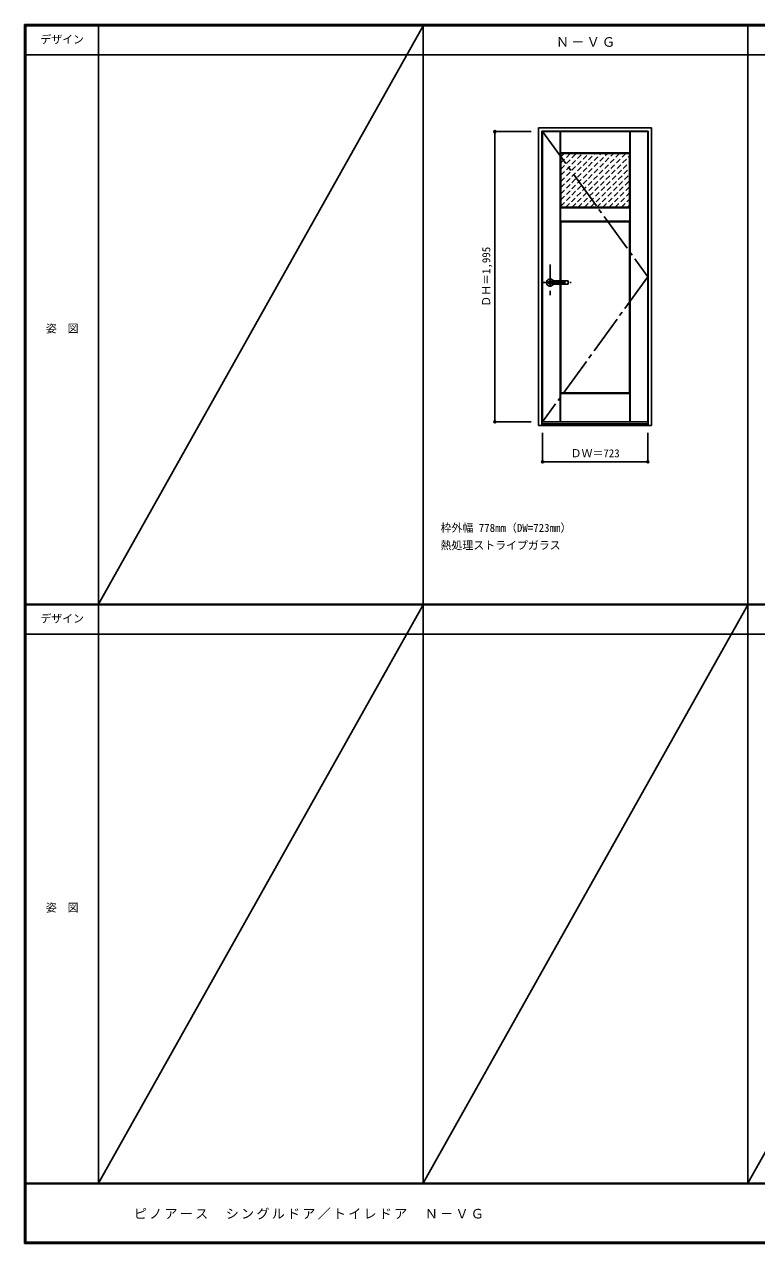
# Model space of a CAD drawing. Units: millimetres, scale not verified. Extents: x -6000 to 5700, y -4307 to 4175.
# Drawn here: x -6000 to -966, y -4205 to 4175 of the extents above; entities that cross this region are included whole.
import ezdxf
from ezdxf.enums import TextEntityAlignment as Align

# ---------------------------------------------------------------- set-up
doc = ezdxf.new("R2010")
doc.units = ezdxf.units.MM
doc.header["$LTSCALE"] = 30
doc.header["$PDMODE"] = 32
doc.header["$PDSIZE"] = 15
for name, pattern in [('CHAIN1', [8, 5, -1, 1, -1]), ('CHAIN2', [12, 9, -1, 1, -1]), ('DASHED1', [1.8, 1.2, -0.6])]:
    doc.linetypes.add(name, pattern=pattern)
for name, color, linetype in [('0-1_通り芯', 4, 'CHAIN1'), ('0-2_扉', 3, 'Continuous'), ('0-3_仕上げ', 7, 'Continuous'), ('0-4_枠', 3, 'Continuous'), ('0-5_レバー', 3, 'Continuous'), ('0-7', 7, 'CHAIN2'), ('0-A_文字', 7, 'Continuous'), ('0-B_寸法', 7, 'Continuous'), ('0-C_ハッチ', 4, 'DASHED1'), ('F-1_枠', 6, 'Continuous'), ('F-A_文字', 7, 'Continuous')]:
    doc.layers.add(name, color=color, linetype=linetype)
doc.styles.add('ＭＳ ゴシック', font='')
doc.styles.get('ＭＳ ゴシック').set_extended_font_data('MS Gothic')

msp = doc.modelspace()

# ---------------------------------------------------------------- linework, layer by layer
at = {"layer": '0-1_通り芯'}
for p, q in [((-2385.8, 2524.5), (-2385.8, 2314.5)), ((-2430.8, 2400.5), (-2240.8, 2400.5))]:
    msp.add_line(p, q, dxfattribs=at)
at = {"layer": '0-2_扉'}
for p, q in [((-2436.8, 3438), (-1713.8, 3438)), ((-2436.8, 1443), (-2436.8, 3438)), ((-1713.8, 1443), (-1713.8, 3438)), ((-2436.8, 1443), (-1713.8, 1443))]:
    msp.add_line(p, q, dxfattribs=at)
at = {"layer": '0-3_仕上げ'}
for p, q in [((-2315.8, 2412), (-2315.8, 3438)), ((-2313.8, 3292), (-2313.8, 3438)), ((-1836.8, 3292), (-1836.8, 3438)), ((-1835.8, 3291), (-1835.8, 3438)), ((-1834.8, 1443), (-1834.8, 3438)), ((-2314.8, 3291), (-2311.8, 3288)), ((-2313.8, 3292), (-1836.8, 3292)), ((-1838.8, 3288), (-1835.8, 3291)), ((-1836.8, 3292), (-1835.8, 3291)), ((-2314.8, 2915), (-2311.8, 2918)), ((-2314.8, 2915), (-2313.8, 2914)), ((-2314.8, 2915), (-2314.8, 2821)), ((-2313.8, 2914), (-1836.8, 2914)), ((-2313.8, 2822), (-2313.8, 2914)), ((-1836.8, 2822), (-1836.8, 2914)), ((-1835.8, 2915), (-1835.8, 2821)), ((-2313.8, 2822), (-1836.8, 2822)), ((-1838.8, 2818), (-1835.8, 2821)), ((-1836.8, 2822), (-1835.8, 2821)), ((-2315.8, 1443), (-2315.8, 2389)), ((-2314.8, 1640), (-2311.8, 1643)), ((-2314.8, 1640), (-2313.8, 1639)), ((-2314.8, 1443), (-2314.8, 1640)), ((-2313.8, 1639), (-1836.8, 1639)), ((-2313.8, 1443), (-2313.8, 1639)), ((-1836.8, 1443), (-1836.8, 1639)), ((-1835.8, 1443), (-1835.8, 1640))]:
    msp.add_line(p, q, dxfattribs=at)
at = {"layer": '0-3_仕上げ', "color": 3}
for p, q in [((-2311.8, 3288), (-1838.8, 3288)), ((-2311.8, 2918), (-2311.8, 3288)), ((-1838.8, 2918), (-1838.8, 3288)), ((-2311.8, 2918), (-1838.8, 2918)), ((-2311.8, 2818), (-1838.8, 2818)), ((-2311.8, 2412), (-2311.8, 2818)), ((-2311.8, 1643), (-2311.8, 2389))]:
    msp.add_line(p, q, dxfattribs=at)
at = {"layer": '0-3_仕上げ'}
for points in [[(-2313.8, 3292), (-2314.8, 3291), (-2314.8, 3438)], [(-1838.8, 2918), (-1835.8, 2915), (-1836.8, 2914)], [(-2313.8, 2822), (-2314.8, 2821), (-2311.8, 2818)], [(-1838.8, 1643), (-1835.8, 1640), (-1836.8, 1639)]]:
    msp.add_lwpolyline(points, dxfattribs=at)
at = {"layer": '0-3_仕上げ', "color": 3}
msp.add_lwpolyline([(-2311.8, 1643), (-1838.8, 1643), (-1838.8, 2818)], dxfattribs=at)
at = {"layer": '0-4_枠'}
for p, q in [((-2465.8, 3465), (-1687.8, 3465)), ((-2465.8, 1418), (-2465.8, 3465)), ((-2441.8, 3441), (-1711.8, 3441)), ((-2441.8, 1418), (-2441.8, 3441)), ((-1711.8, 1418), (-1711.8, 3441)), ((-1687.8, 1418), (-1687.8, 3465)), ((-2441.8, 1430), (-1711.8, 1430)), ((-2465.8, 1418), (-1687.8, 1418))]:
    msp.add_line(p, q, dxfattribs=at)
at = {"layer": '0-5_レバー'}
for p, q in [((-2385.8, 2410), (-2366.8, 2410)), ((-2385.8, 2391), (-2366.8, 2391)), ((-2366.8, 2411), (-2365.8, 2412)), ((-2366.8, 2390), (-2366.8, 2411)), ((-2366.8, 2390), (-2365.8, 2389)), ((-2365.8, 2412), (-2261.8, 2412)), ((-2261.8, 2389), (-2365.8, 2389)), ((-2260.8, 2411), (-2261.8, 2412)), ((-2260.8, 2390), (-2261.8, 2389)), ((-2260.8, 2390), (-2260.8, 2411))]:
    msp.add_line(p, q, dxfattribs=at)
at = {"layer": '0-5_レバー', "color": 4}
for p, q in [((-2365.8, 2389), (-2365.8, 2412)), ((-2261.8, 2412), (-2261.8, 2389))]:
    msp.add_line(p, q, dxfattribs=at)
for radius, start, end in [(24.55, 27.93255, 332.06745), (11, 59.72736, 300.27264)]:
    msp.add_arc((-2385.8, 2400.5), radius, start, end, dxfattribs=at)
at = {"layer": '0-5_レバー'}
msp.add_arc((-2385.8, 2400.5), 9.5, 90, 270, dxfattribs=at)
at = {"layer": '0-7'}
for p, q in [((-2436.8, 3438), (-1713.8, 2440.5)), ((-1713.8, 2440.5), (-2436.8, 1443))]:
    msp.add_line(p, q, dxfattribs=at)
at = {"layer": '0-B_寸法', "color": 4}
for p, q in [((-2765.8, 3438), (-2515.8, 3438)), ((-2765.8, 3438), (-2765.8, 1443)), ((-2765.8, 1443), (-2515.8, 1443)), ((-2436.8, 1168), (-2436.8, 1368)), ((-1713.8, 1168), (-1713.8, 1368)), ((-2436.8, 1168), (-1713.8, 1168))]:
    msp.add_line(p, q, dxfattribs=at)
at = {"layer": '0-B_寸法'}
for p in [(-2765.8, 3438), (-2765.8, 1443), (-2436.8, 1168), (-1713.8, 1168)]:
    msp.add_point(p, dxfattribs=at)
at = {"layer": '0-C_ハッチ'}
for p, q in [((-2311.8, 2925.81), (-1949.61, 3288)), ((-2311.8, 2968.24), (-1992.04, 3288)), ((-2311.8, 3010.66), (-2034.46, 3288)), ((-2311.8, 3053.09), (-2076.89, 3288)), ((-2311.8, 3095.52), (-2119.32, 3288)), ((-2311.8, 3137.94), (-2161.74, 3288)), ((-2311.8, 3180.37), (-2204.17, 3288)), ((-2311.8, 3222.8), (-2246.6, 3288)), ((-2311.8, 3265.22), (-2289.02, 3288)), ((-2277.18, 2918), (-1907.18, 3288)), ((-2234.76, 2918), (-1864.76, 3288)), ((-2192.33, 2918), (-1838.8, 3271.53)), ((-2149.9, 2918), (-1838.8, 3229.11)), ((-2107.48, 2918), (-1838.8, 3186.68)), ((-2065.05, 2918), (-1838.8, 3144.25)), ((-2022.63, 2918), (-1838.8, 3101.83)), ((-1980.2, 2918), (-1838.8, 3059.4)), ((-1937.77, 2918), (-1838.8, 3016.97)), ((-1895.35, 2918), (-1838.8, 2974.55)), ((-1852.92, 2918), (-1838.8, 2932.12))]:
    msp.add_line(p, q, dxfattribs=at)
at = {"layer": 'F-1_枠'}
for p, q in [((-6000, 4175), (5700, 4175)), ((-6000, 4175), (-6000, -4205)), ((-6000, 4170), (5700, 4170)), ((-6000, 4165), (5700, 4165)), ((-5995, 4175), (-5995, -4205)), ((-5990, 4175), (-5990, -4205)), ((-5490, 4175), (-5490, -3790)), ((-3258.4, 4175), (-3258.4, -3790)), ((-1026.8, 4175), (-1026.8, -3790)), ((-6000, 3965), (5700, 3965)), ((-6000, 190.5), (5700, 190.5)), ((-6000, 187.5), (5700, 187.5)), ((-6000, 184.5), (5700, 184.5)), ((-6000, -15.5), (5700, -15.5)), ((5700, -3790), (-6000, -3790)), ((5700, -3795), (-6000, -3795)), ((5700, -4195), (-6000, -4195)), ((5700, -4200), (-6000, -4200)), ((5700, -4205), (-6000, -4205))]:
    msp.add_line(p, q, dxfattribs=at)
at = {"layer": 'F-A_文字'}
for p, q in [((-3258.4, 4165), (-5490, 190.5)), ((-3258.4, 184.5), (-5490, -3790)), ((-1026.8, 184.5), (-3258.4, -3790)), ((1204.8, 184.5), (-1026.8, -3790))]:
    msp.add_line(p, q, dxfattribs=at)

# ---------------------------------------------------------------- texts
at = {"layer": '0-A_文字', "style": 'ＭＳ ゴシック'}
for s, p in [('枠外幅 778mm（DW=723mm）', (-3138.4, 670.5)), ('熱処理ストライプガラス', (-3138.4, 550.5))]:
    msp.add_text(s, height=54.99, dxfattribs=at).set_placement(p, align=Align.BOTTOM_LEFT)
at = {"layer": '0-A_文字', "insert": (-2345.1, 4020), "char_height": 65.98, "attachment_point": 7, "style": 'ＭＳ ゴシック'}
msp.add_mtext('\\T1.17;Ｎ－ＶＧ', dxfattribs=at)
at = {"layer": '0-B_寸法', "style": 'ＭＳ ゴシック'}
msp.add_text('ＤＨ＝1,995', height=54.99, rotation=90, dxfattribs=at).set_placement((-2780.8, 2234.25), align=Align.BOTTOM_LEFT)
msp.add_text('ＤＷ＝723', height=54.99, dxfattribs=at).set_placement((-2244.55, 1183), align=Align.BOTTOM_LEFT)
at = {"layer": 'F-A_文字', "style": 'ＭＳ ゴシック'}
for s, p in [('デザイン', (-5890, 4027.5)), ('姿\u3000図', (-5852.5, 2040.25)), ('デザイン', (-5890, 47)), ('姿\u3000図', (-5852.5, -1940.25))]:
    msp.add_text(s, height=54.99, dxfattribs=at).set_placement(p, align=Align.BOTTOM_LEFT)
at = {"layer": 'F-A_文字', "insert": (-5247.55, -4040), "char_height": 65.98, "attachment_point": 7, "style": 'ＭＳ ゴシック'}
msp.add_mtext('\\T1.17;ピノアース\u3000シングルドア／トイレドア\u3000Ｎ－ＶＧ', dxfattribs=at)

doc.saveas('drawing.dxf')
